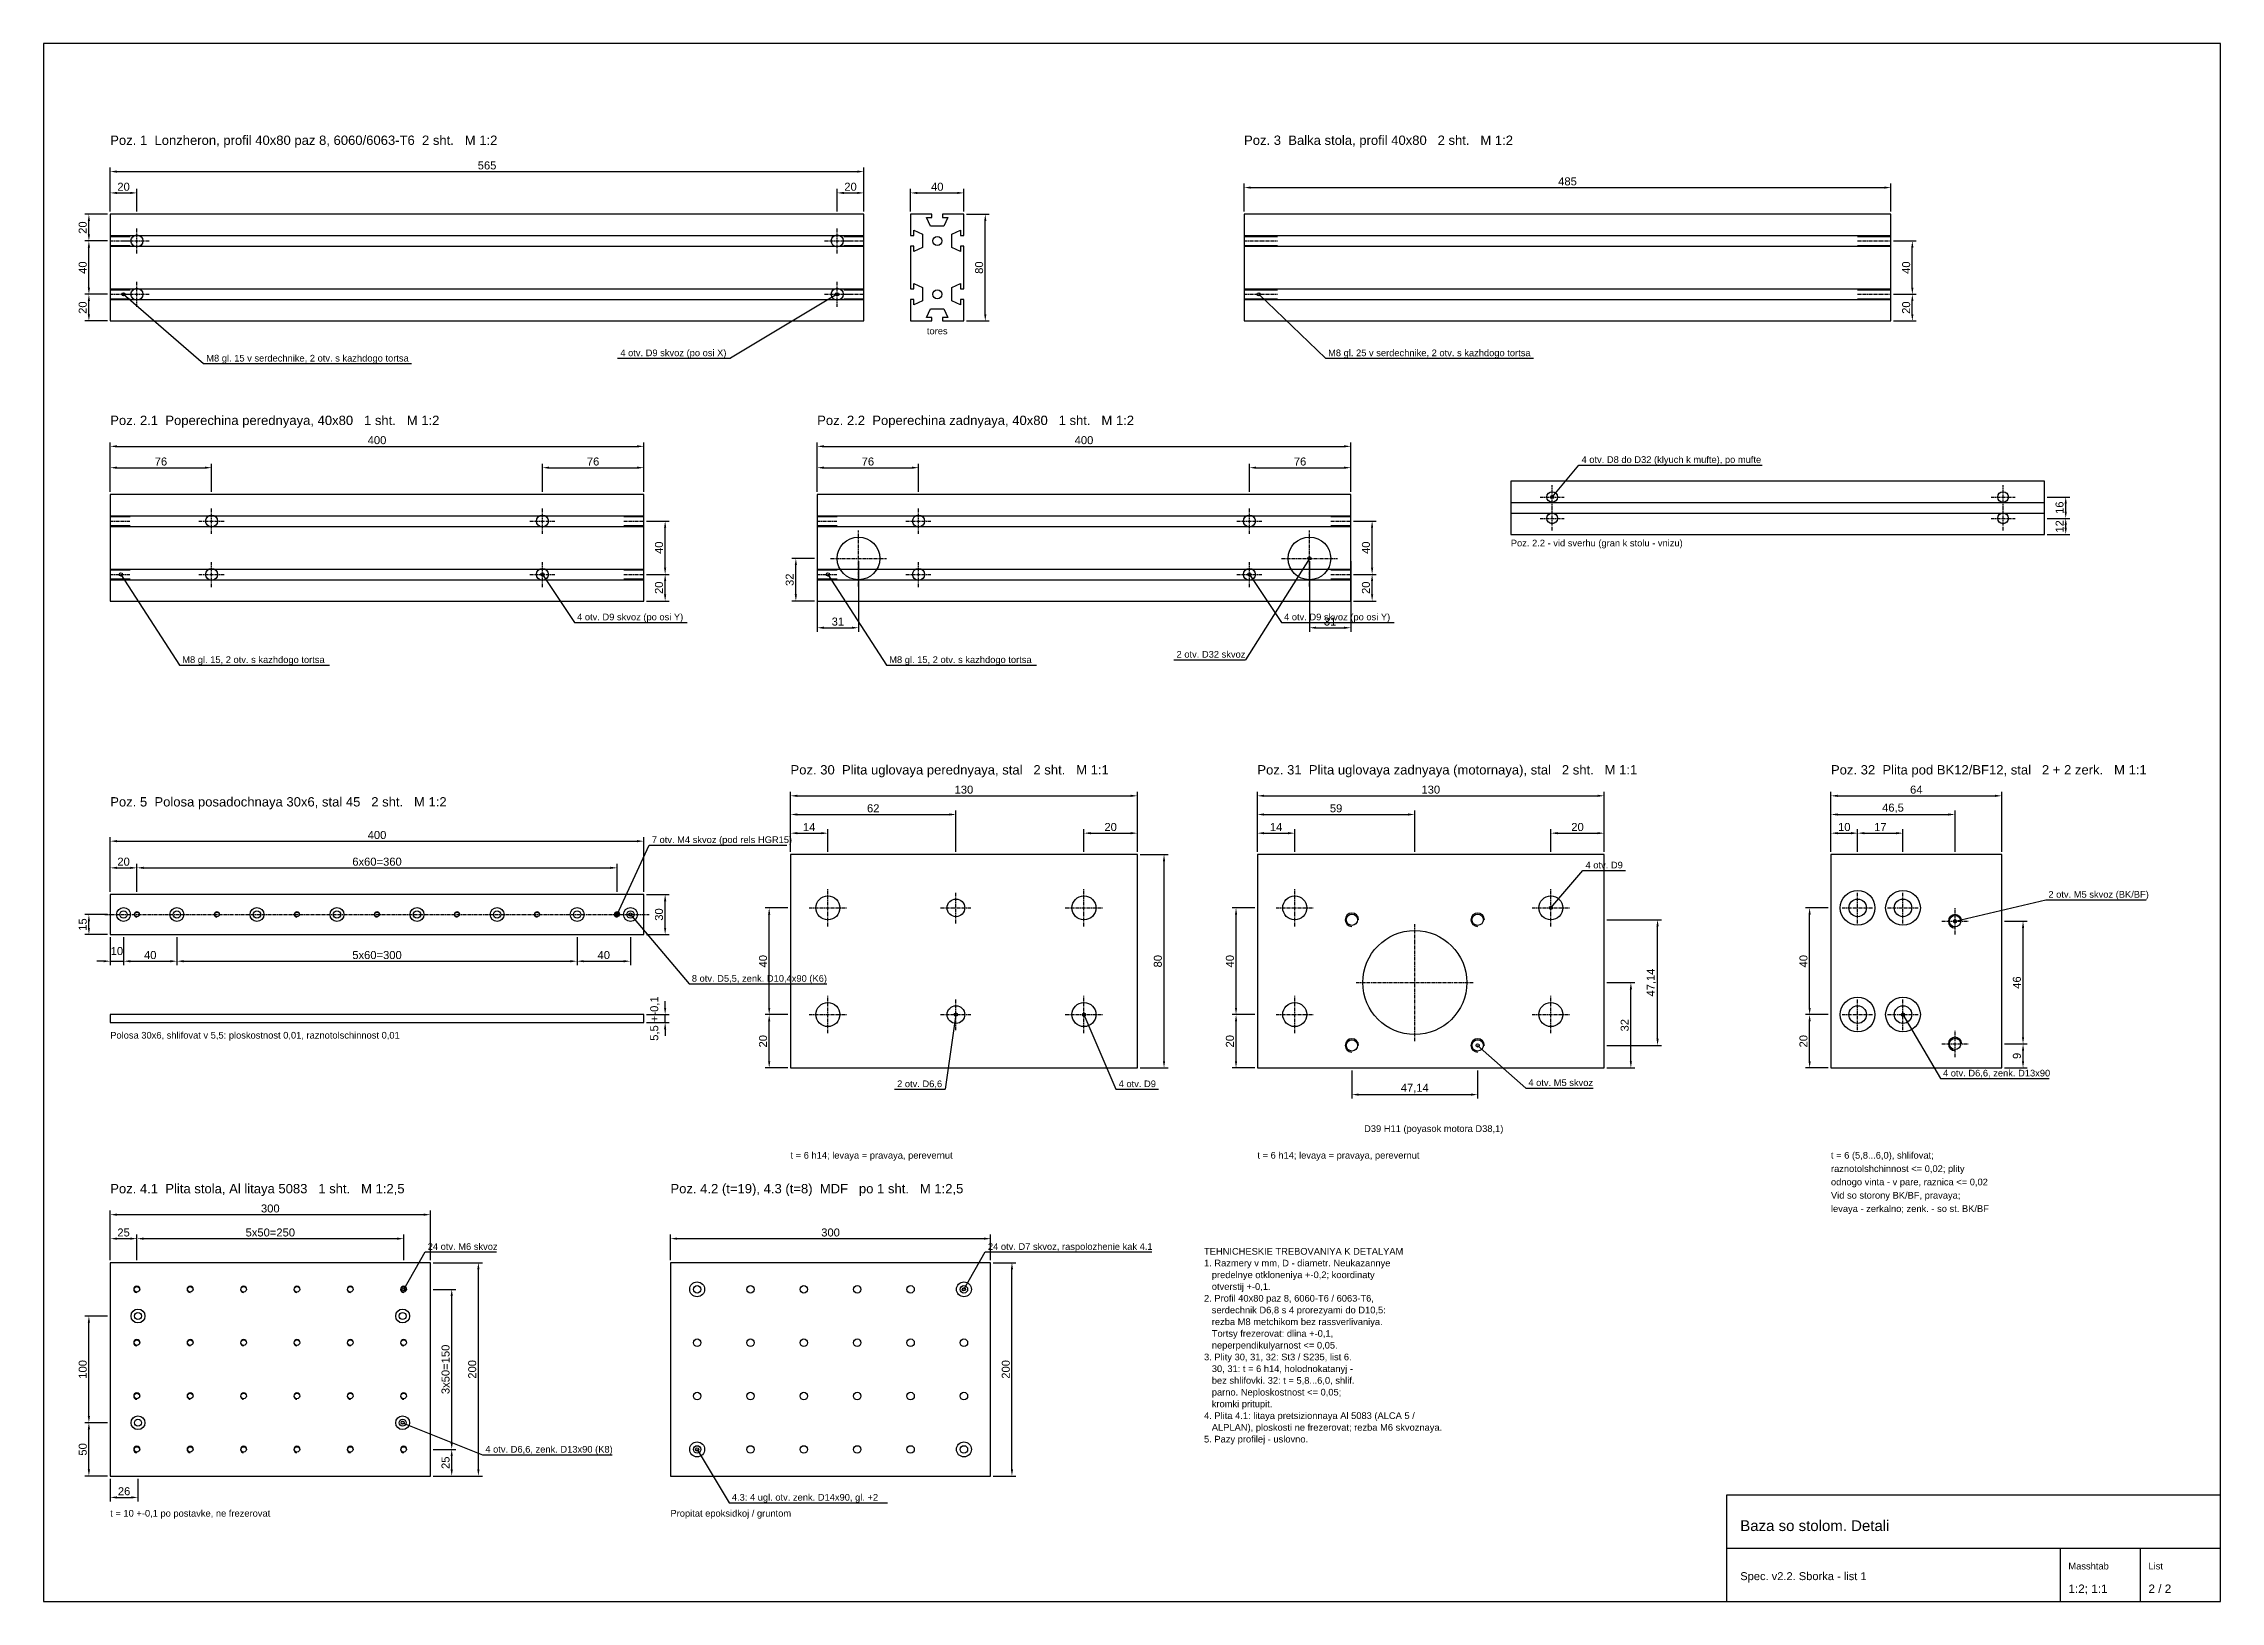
# Model space of a CAD drawing. Header units: millimetres. Extents: x 20 to 1736, y 5 to 589.
# Drawn here: x 920 to 1736, y 5 to 589 of the extents above; entities that cross this region are included whole.
import ezdxf
from ezdxf.enums import TextEntityAlignment as Align

# ---------------------------------------------------------------- set-up
doc = ezdxf.new("R2010")
doc.units = ezdxf.units.MM
doc.header["$LTSCALE"] = 0.4
doc.linetypes.add('CENTER', pattern=[5.08, 3.175, -0.635, 0.635, -0.635])
doc.linetypes.add('DASHED', pattern=[1.524, 1.27, -0.254])
for name, color, linetype in [('Nevidimye', 8, 'DASHED'), ('Osevye', 8, 'CENTER'), ('Rama', 7, 'CONTINUOUS'), ('Ramka', 7, 'CONTINUOUS'), ('Razmery', 8, 'CONTINUOUS'), ('Tekst', 7, 'CONTINUOUS'), ('Tonkie', 8, 'CONTINUOUS')]:
    doc.layers.add(name, color=color, linetype=linetype)
doc.styles.add('CHERT', font='arial.ttf')
doc.dimstyles.new('T1', dxfattribs={"dimtxt": 3, "dimasz": 2.5, "dimexe": 1.5, "dimexo": 1, "dimgap": 0.8, "dimtad": 1, "dimtxsty": 'CHERT', "dimcen": 2.5, "dimazin": 3, "dimtfac": 1, "dimtmove": 0, "dimatfit": 3})

msp = doc.modelspace()

# ---------------------------------------------------------------- linework, layer by layer
at = {"layer": 'Nevidimye'}
for p, q in [((945, 516.7), (952.5, 516.7)), ((1220, 516.7), (1227.5, 516.7)), ((1370, 516.7), (1382.5, 516.7)), ((1600, 516.7), (1612.5, 516.7)), ((945, 513.3), (952.5, 513.3)), ((1220, 513.3), (1227.5, 513.3)), ((1370, 513.3), (1382.5, 513.3)), ((1600, 513.3), (1612.5, 513.3)), ((945, 496.7), (952.5, 496.7)), ((945, 493.3), (952.5, 493.3)), ((1220, 496.7), (1227.5, 496.7)), ((1220, 493.3), (1227.5, 493.3)), ((1370, 496.7), (1382.5, 496.7)), ((1370, 493.3), (1382.5, 493.3)), ((1600, 496.7), (1612.5, 496.7)), ((1600, 493.3), (1612.5, 493.3)), ((945, 411.7), (952.5, 411.7)), ((945, 408.3), (952.5, 408.3)), ((1137.5, 411.7), (1145, 411.7)), ((1137.5, 408.3), (1145, 408.3)), ((1210, 411.7), (1217.5, 411.7)), ((1210, 408.3), (1217.5, 408.3)), ((1402.5, 411.7), (1410, 411.7)), ((1402.5, 408.3), (1410, 408.3)), ((945, 391.7), (952.5, 391.7)), ((1137.5, 391.7), (1145, 391.7)), ((1210, 391.7), (1217.5, 391.7)), ((1402.5, 391.7), (1410, 391.7)), ((945, 388.3), (952.5, 388.3)), ((1137.5, 388.3), (1145, 388.3)), ((1210, 388.3), (1217.5, 388.3)), ((1402.5, 388.3), (1410, 388.3))]:
    msp.add_line(p, q, dxfattribs=at)
at = {"layer": 'Osevye'}
for p, q in [((945, 515), (952.5, 515)), ((950.25, 515), (959.75, 515)), ((955, 510.25), (955, 519.75)), ((1212.75, 515), (1222.25, 515)), ((1217.5, 510.25), (1217.5, 519.75)), ((1220, 515), (1227.5, 515)), ((1370, 515), (1382.5, 515)), ((1600, 515), (1612.5, 515)), ((955, 490.25), (955, 499.75)), ((1217.5, 490.25), (1217.5, 499.75)), ((945, 495), (952.5, 495)), ((950.25, 495), (959.75, 495)), ((1212.75, 495), (1222.25, 495)), ((1220, 495), (1227.5, 495)), ((1370, 495), (1382.5, 495)), ((1600, 495), (1612.5, 495)), ((1481, 419), (1490, 419)), ((1485.5, 414.5), (1485.5, 423.5)), ((1650, 419), (1659, 419)), ((1654.5, 414.5), (1654.5, 423.5)), ((945, 410), (952.5, 410)), ((978.25, 410), (987.75, 410)), ((983, 405.25), (983, 414.75)), ((1102.25, 410), (1111.75, 410)), ((1107, 405.25), (1107, 414.75)), ((1137.5, 410), (1145, 410)), ((1210, 410), (1217.5, 410)), ((1243.25, 410), (1252.75, 410)), ((1248, 405.25), (1248, 414.75)), ((1367.25, 410), (1376.75, 410)), ((1372, 405.25), (1372, 414.75)), ((1402.5, 410), (1410, 410)), ((1481, 411), (1490, 411)), ((1485.5, 406.5), (1485.5, 415.5)), ((1650, 411), (1659, 411)), ((1654.5, 406.5), (1654.5, 415.5)), ((1225.5, 385.5), (1225.5, 406.5)), ((1394.5, 385.5), (1394.5, 406.5)), ((983, 385.25), (983, 394.75)), ((1107, 385.25), (1107, 394.75)), ((1215, 396), (1236, 396)), ((1248, 385.25), (1248, 394.75)), ((1372, 385.25), (1372, 394.75)), ((1384, 396), (1405, 396)), ((945, 390), (952.5, 390)), ((978.25, 390), (987.75, 390)), ((1102.25, 390), (1111.75, 390)), ((1137.5, 390), (1145, 390)), ((1210, 390), (1217.5, 390)), ((1243.25, 390), (1252.75, 390)), ((1367.25, 390), (1376.75, 390)), ((1402.5, 390), (1410, 390)), ((1214, 258), (1214, 272)), ((1262, 259.2), (1262, 270.8)), ((1310, 258), (1310, 272)), ((1389, 258), (1389, 272)), ((1485, 258), (1485, 272)), ((1600, 259.2), (1600, 270.8)), ((1617, 259.2), (1617, 270.8)), ((943, 262.5), (1147, 262.5)), ((1207, 265), (1221, 265)), ((1256.2, 265), (1267.8, 265)), ((1303, 265), (1317, 265)), ((1382, 265), (1396, 265)), ((1478, 265), (1492, 265)), ((1594.2, 265), (1605.8, 265)), ((1611.2, 265), (1622.8, 265)), ((1636.5, 255), (1636.5, 265)), ((1434, 215), (1434, 259)), ((1631.5, 260), (1641.5, 260)), ((1412, 237), (1456, 237)), ((1214, 218), (1214, 232)), ((1262, 219.2), (1262, 230.8)), ((1310, 218), (1310, 232)), ((1389, 218), (1389, 232)), ((1485, 218), (1485, 232)), ((1600, 219.2), (1600, 230.8)), ((1617, 219.2), (1617, 230.8)), ((1207, 225), (1221, 225)), ((1256.2, 225), (1267.8, 225)), ((1303, 225), (1317, 225)), ((1382, 225), (1396, 225)), ((1478, 225), (1492, 225)), ((1594.2, 225), (1605.8, 225)), ((1611.2, 225), (1622.8, 225)), ((1631.5, 214), (1641.5, 214)), ((1636.5, 209), (1636.5, 219))]:
    msp.add_line(p, q, dxfattribs=at)
at = {"layer": 'Rama'}
for p, q in [((1227.5, 525), (945, 525)), ((945, 525), (945, 485)), ((1227.5, 485), (1227.5, 525)), ((1253, 525), (1245, 525)), ((1245, 525), (1245, 517)), ((1252.5, 520.5), (1251, 523.75)), ((1251, 523.75), (1253, 523.75)), ((1253, 523.75), (1253, 525)), ((1265, 525), (1257, 525)), ((1257, 525), (1257, 523.75)), ((1257, 523.75), (1259, 523.75)), ((1259, 523.75), (1257.5, 520.5)), ((1265, 517), (1265, 525)), ((1612.5, 525), (1370, 525)), ((1370, 525), (1370, 485)), ((1612.5, 485), (1612.5, 525)), ((1245, 517), (1246.25, 517)), ((1246.25, 517), (1246.25, 519)), ((1246.25, 519), (1249.5, 517.5)), ((1249.5, 517.5), (1249.5, 512.5)), ((1257.5, 520.5), (1252.5, 520.5)), ((1260.5, 517.5), (1263.75, 519)), ((1260.5, 512.5), (1260.5, 517.5)), ((1263.75, 519), (1263.75, 517)), ((1263.75, 517), (1265, 517)), ((1246.25, 513), (1245, 513)), ((1245, 513), (1245, 497)), ((1246.25, 511), (1246.25, 513)), ((1249.5, 512.5), (1246.25, 511)), ((1263.75, 511), (1260.5, 512.5)), ((1265, 513), (1263.75, 513)), ((1263.75, 513), (1263.75, 511)), ((1265, 497), (1265, 513)), ((1246.25, 497), (1246.25, 499)), ((1246.25, 499), (1249.5, 497.5)), ((1260.5, 497.5), (1263.75, 499)), ((1263.75, 499), (1263.75, 497)), ((1245, 497), (1246.25, 497)), ((1246.25, 493), (1245, 493)), ((1245, 493), (1245, 485)), ((1246.25, 491), (1246.25, 493)), ((1249.5, 492.5), (1246.25, 491)), ((1249.5, 497.5), (1249.5, 492.5)), ((1260.5, 492.5), (1260.5, 497.5)), ((1263.75, 491), (1260.5, 492.5)), ((1263.75, 497), (1265, 497)), ((1265, 493), (1263.75, 493)), ((1263.75, 493), (1263.75, 491)), ((1265, 485), (1265, 493)), ((945, 485), (1227.5, 485)), ((1245, 485), (1253, 485)), ((1251, 486.25), (1252.5, 489.5)), ((1253, 486.25), (1251, 486.25)), ((1252.5, 489.5), (1257.5, 489.5)), ((1253, 485), (1253, 486.25)), ((1259, 486.25), (1257, 486.25)), ((1257, 486.25), (1257, 485)), ((1257, 485), (1265, 485)), ((1257.5, 489.5), (1259, 486.25)), ((1370, 485), (1612.5, 485)), ((1670, 425), (1470, 425)), ((1470, 425), (1470, 405)), ((1670, 405), (1670, 425)), ((1145, 420), (945, 420)), ((945, 420), (945, 380)), ((1145, 380), (1145, 420)), ((1410, 420), (1210, 420)), ((1210, 420), (1210, 380)), ((1410, 380), (1410, 420)), ((1470, 405), (1670, 405)), ((945, 380), (1145, 380)), ((1210, 380), (1410, 380)), ((1330, 285), (1200, 285)), ((1200, 285), (1200, 205)), ((1330, 205), (1330, 285)), ((1505, 285), (1375, 285)), ((1375, 285), (1375, 205)), ((1505, 205), (1505, 285)), ((1654, 285), (1590, 285)), ((1590, 285), (1590, 205)), ((1654, 205), (1654, 285)), ((1145, 270), (945, 270)), ((945, 270), (945, 255)), ((1145, 255), (1145, 270)), ((945, 255), (1145, 255)), ((1145, 225), (945, 225)), ((945, 225), (945, 222)), ((945, 222), (1145, 222)), ((1145, 222), (1145, 225)), ((1200, 205), (1330, 205)), ((1375, 205), (1505, 205)), ((1590, 205), (1654, 205)), ((1065, 132), (945, 132)), ((945, 132), (945, 52)), ((1065, 52), (1065, 132)), ((1275, 132), (1155, 132)), ((1155, 132), (1155, 52)), ((1275, 52), (1275, 132)), ((945, 52), (1065, 52)), ((1155, 52), (1275, 52))]:
    msp.add_line(p, q, dxfattribs=at)
for centre, radius in [((955, 515), 2.25), ((1217.5, 515), 2.25), ((1255, 515), 1.7), ((955, 495), 2.25), ((1217.5, 495), 2.25), ((1255, 495), 1.7), ((1485.5, 419), 2), ((1654.5, 419), 2), ((983, 410), 2.25), ((1107, 410), 2.25), ((1248, 410), 2.25), ((1372, 410), 2.25), ((1485.5, 411), 2), ((1654.5, 411), 2), ((1225.5, 396), 8), ((1394.5, 396), 8), ((983, 390), 2.25), ((1107, 390), 2.25), ((1248, 390), 2.25), ((1372, 390), 2.25), ((1214, 265), 4.5), ((1310, 265), 4.5), ((1389, 265), 4.5), ((1485, 265), 4.5), ((1600, 265), 6.5), ((1617, 265), 6.5), ((950, 262.5), 2.6), ((950, 262.5), 1.375), ((955, 262.5), 0.85), ((970, 262.5), 2.6), ((970, 262.5), 1.375), ((985, 262.5), 0.85), ((1000, 262.5), 2.6), ((1000, 262.5), 1.375), ((1015, 262.5), 0.85), ((1030, 262.5), 2.6), ((1030, 262.5), 1.375), ((1045, 262.5), 0.85), ((1060, 262.5), 2.6), ((1060, 262.5), 1.375), ((1075, 262.5), 0.85), ((1090, 262.5), 2.6), ((1090, 262.5), 1.375), ((1105, 262.5), 0.85), ((1120, 262.5), 2.6), ((1120, 262.5), 1.375), ((1135, 262.5), 0.85), ((1140, 262.5), 2.6), ((1140, 262.5), 1.375), ((1262, 265), 3.3), ((1410.43, 260.57), 2.125), ((1457.57, 260.57), 2.125), ((1600, 265), 3.3), ((1617, 265), 3.3), ((1636.5, 260), 2.125), ((1434, 237), 19.5), ((1214, 225), 4.5), ((1310, 225), 4.5), ((1389, 225), 4.5), ((1485, 225), 4.5), ((1600, 225), 6.5), ((1617, 225), 6.5), ((1262, 225), 3.3), ((1600, 225), 3.3), ((1617, 225), 3.3), ((1410.43, 213.43), 2.125), ((1457.57, 213.43), 2.125), ((1636.5, 214), 2.125), ((955, 122), 1.02), ((975, 122), 1.02), ((995, 122), 1.02), ((1015, 122), 1.02), ((1035, 122), 1.02), ((1055, 122), 1.02), ((1165, 122), 2.8), ((1165, 122), 1.4), ((1185, 122), 1.4), ((1205, 122), 1.4), ((1225, 122), 1.4), ((1245, 122), 1.4), ((1265, 122), 2.8), ((1265, 122), 1.4), ((955.4, 112), 2.6), ((1054.6, 112), 2.6), ((955.4, 112), 1.32), ((1054.6, 112), 1.32), ((955, 102), 1.02), ((975, 102), 1.02), ((995, 102), 1.02), ((1015, 102), 1.02), ((1035, 102), 1.02), ((1055, 102), 1.02), ((1165, 102), 1.4), ((1185, 102), 1.4), ((1205, 102), 1.4), ((1225, 102), 1.4), ((1245, 102), 1.4), ((1265, 102), 1.4), ((955, 82), 1.02), ((975, 82), 1.02), ((995, 82), 1.02), ((1015, 82), 1.02), ((1035, 82), 1.02), ((1055, 82), 1.02), ((1165, 82), 1.4), ((1185, 82), 1.4), ((1205, 82), 1.4), ((1225, 82), 1.4), ((1245, 82), 1.4), ((1265, 82), 1.4), ((955.4, 72), 2.6), ((1054.6, 72), 2.6), ((955.4, 72), 1.32), ((1054.6, 72), 1.32), ((955, 62), 1.02), ((975, 62), 1.02), ((995, 62), 1.02), ((1015, 62), 1.02), ((1035, 62), 1.02), ((1055, 62), 1.02), ((1165, 62), 2.8), ((1165, 62), 1.4), ((1185, 62), 1.4), ((1205, 62), 1.4), ((1225, 62), 1.4), ((1245, 62), 1.4), ((1265, 62), 2.8), ((1265, 62), 1.4)]:
    msp.add_circle(centre, radius, dxfattribs=at)
at = {"layer": 'Ramka'}
for p, q in [((1736, 589), (920, 589)), ((920, 589), (920, 5)), ((1736, 5), (1736, 589)), ((1551, 5), (1551, 45)), ((1551, 45), (1736, 45)), ((1551, 25), (1736, 25)), ((1676, 5), (1676, 25)), ((1706, 5), (1706, 25)), ((920, 5), (1736, 5))]:
    msp.add_line(p, q, dxfattribs=at)
at = {"layer": 'Tekst'}
for p, q in [((950, 495), (980, 469)), ((1217.5, 495), (1177.5, 471)), ((1375.5, 495), (1400.5, 471)), ((980, 469), (1057.95, 469)), ((1135.2, 471), (1177.5, 471)), ((1400.5, 471), (1478.45, 471)), ((1485.5, 419), (1495.5, 431)), ((1495.5, 431), (1564.15, 431)), ((1394.5, 396), (1370.5, 358)), ((949, 390), (971, 356)), ((1107, 390), (1119, 372)), ((1214, 390), (1236, 356)), ((1372, 390), (1384, 372)), ((1119, 372), (1161.3, 372)), ((1384, 372), (1426.3, 372)), ((971, 356), (1027.25, 356)), ((1236, 356), (1292.25, 356)), ((1343.7, 358), (1370.5, 358)), ((1135, 262.5), (1147, 288.5)), ((1147, 288.5), (1198.6, 288.5)), ((1485, 265), (1497, 279)), ((1497, 279), (1512.95, 279)), ((1140, 262.5), (1162, 236.5)), ((1636.5, 260), (1670.5, 268)), ((1670.5, 268), (1708.15, 268)), ((1162, 236.5), (1213.6, 236.5)), ((1262, 225), (1258, 197)), ((1310, 225), (1322, 197)), ((1617, 225), (1631, 201)), ((1457.57, 213.43), (1475.57, 197.43)), ((1238.95, 197), (1258, 197)), ((1322, 197), (1337.95, 197)), ((1475.57, 197.43), (1500.82, 197.43)), ((1631, 201), (1671.75, 201)), ((1055, 122), (1063, 136)), ((1063, 136), (1089.8, 136)), ((1265, 122), (1273, 136)), ((1273, 136), (1335.45, 136)), ((1054.6, 72), (1084.6, 60)), ((1084.6, 60), (1133.1, 60)), ((1165, 62), (1177, 42)), ((1177, 42), (1236.35, 42))]:
    msp.add_line(p, q, dxfattribs=at)
for centre in [(950, 495), (1217.5, 495), (1375.5, 495), (1485.5, 419), (1394.5, 396), (949, 390), (1107, 390), (1214, 390), (1372, 390), (1135, 262.5), (1140, 262.5), (1485, 265), (1636.5, 260), (1262, 225), (1310, 225), (1617, 225), (1457.57, 213.43), (1055, 122), (1265, 122), (1054.6, 72), (1165, 62)]:
    msp.add_circle(centre, 0.6, dxfattribs=at)
at = {"layer": 'Tonkie'}
for p, q in [((945, 517), (1227.5, 517)), ((1370, 517), (1612.5, 517)), ((945, 513), (1227.5, 513)), ((1370, 513), (1612.5, 513)), ((945, 497), (1227.5, 497)), ((945, 493), (1227.5, 493)), ((1370, 497), (1612.5, 497)), ((1370, 493), (1612.5, 493)), ((1470, 417), (1670, 417)), ((945, 412), (1145, 412)), ((945, 408), (1145, 408)), ((1210, 412), (1410, 412)), ((1210, 408), (1410, 408)), ((1470, 413), (1670, 413)), ((945, 392), (1145, 392)), ((1210, 392), (1410, 392)), ((945, 388), (1145, 388)), ((1210, 388), (1410, 388))]:
    msp.add_line(p, q, dxfattribs=at)
for centre, radius in [((955, 262.5), 1), ((985, 262.5), 1), ((1015, 262.5), 1), ((1045, 262.5), 1), ((1075, 262.5), 1), ((1105, 262.5), 1), ((1135, 262.5), 1), ((1410.43, 260.57), 2.5), ((1457.57, 260.57), 2.5), ((1636.5, 260), 2.5), ((1410.43, 213.43), 2.5), ((1457.57, 213.43), 2.5), ((1636.5, 214), 2.5), ((955, 122), 1.2), ((975, 122), 1.2), ((995, 122), 1.2), ((1015, 122), 1.2), ((1035, 122), 1.2), ((1055, 122), 1.2), ((955, 102), 1.2), ((975, 102), 1.2), ((995, 102), 1.2), ((1015, 102), 1.2), ((1035, 102), 1.2), ((1055, 102), 1.2), ((955, 82), 1.2), ((975, 82), 1.2), ((995, 82), 1.2), ((1015, 82), 1.2), ((1035, 82), 1.2), ((1055, 82), 1.2), ((955, 62), 1.2), ((975, 62), 1.2), ((995, 62), 1.2), ((1015, 62), 1.2), ((1035, 62), 1.2), ((1055, 62), 1.2)]:
    msp.add_arc(centre, radius, 0, 270, dxfattribs=at)

# ---------------------------------------------------------------- texts
at = {"layer": 'Tekst', "style": 'CHERT'}
for s, height, p in [('Poz. 1  Lonzheron, profil 40x80 paz 8, 6060/6063-T6  2 sht.   M 1:2', 3.5, (945, 551)), ('Poz. 3  Balka stola, profil 40x80   2 sht.   M 1:2', 3.5, (1370, 551)), ('4 otv. D9 skvoz (po osi X)', 2.5, (1136.2, 471.8)), ('M8 gl. 25 v serdechnike, 2 otv. s kazhdogo tortsa', 2.5, (1401.5, 471.8)), ('M8 gl. 15 v serdechnike, 2 otv. s kazhdogo tortsa', 2.5, (981, 469.8)), ('Poz. 2.1  Poperechina perednyaya, 40x80   1 sht.   M 1:2', 3.5, (945, 446)), ('Poz. 2.2  Poperechina zadnyaya, 40x80   1 sht.   M 1:2', 3.5, (1210, 446)), ('4 otv. D8 do D32 (klyuch k mufte), po mufte', 2.5, (1496.5, 431.8)), ('Poz. 2.2 - vid sverhu (gran k stolu - vnizu)', 2.5, (1470, 400.5)), ('4 otv. D9 skvoz (po osi Y)', 2.5, (1120, 372.8)), ('4 otv. D9 skvoz (po osi Y)', 2.5, (1385, 372.8)), ('M8 gl. 15, 2 otv. s kazhdogo tortsa', 2.5, (972, 356.8)), ('M8 gl. 15, 2 otv. s kazhdogo tortsa', 2.5, (1237, 356.8)), ('2 otv. D32 skvoz', 2.5, (1344.7, 358.8)), ('Poz. 30  Plita uglovaya perednyaya, stal   2 sht.   M 1:1', 3.5, (1200, 315)), ('Poz. 31  Plita uglovaya zadnyaya (motornaya), stal   2 sht.   M 1:1', 3.5, (1375, 315)), ('Poz. 32  Plita pod BK12/BF12, stal   2 + 2 zerk.   M 1:1', 3.5, (1590, 315)), ('Poz. 5  Polosa posadochnaya 30x6, stal 45   2 sht.   M 1:2', 3.5, (945, 303)), ('7 otv. M4 skvoz (pod rels HGR15)', 2.5, (1148, 289.3)), ('4 otv. D9', 2.5, (1498, 279.8)), ('2 otv. M5 skvoz (BK/BF)', 2.5, (1671.5, 268.8)), ('8 otv. D5,5, zenk. D10,4x90 (K6)', 2.5, (1163, 237.3)), ('Polosa 30x6, shlifovat v 5,5: ploskostnost 0,01, raznotolschinnost 0,01', 2.5, (945, 216)), ('4 otv. D6,6, zenk. D13x90', 2.5, (1632, 201.8)), ('2 otv. D6,6', 2.5, (1239.95, 197.8)), ('4 otv. D9', 2.5, (1323, 197.8)), ('4 otv. M5 skvoz', 2.5, (1476.57, 198.23)), ('D39 H11 (poyasok motora D38,1)', 2.5, (1415, 181)), ('t = 6 h14; levaya = pravaya, perevernut', 2.5, (1200, 171)), ('t = 6 h14; levaya = pravaya, perevernut', 2.5, (1375, 171)), ('t = 6 (5,8...6,0), shlifovat;', 2.5, (1590, 171)), ('odnogo vinta - v pare, raznica <= 0,02', 2.5, (1590, 161)), ('raznotolshchinnost <= 0,02; plity', 2.5, (1590, 166)), ('Poz. 4.1  Plita stola, Al litaya 5083   1 sht.   M 1:2,5', 3.5, (945, 158)), ('Poz. 4.2 (t=19), 4.3 (t=8)  MDF   po 1 sht.   M 1:2,5', 3.5, (1155, 158)), ('Vid so storony BK/BF, pravaya;', 2.5, (1590, 156)), ('levaya - zerkalno; zenk. - so st. BK/BF', 2.5, (1590, 151)), ('24 otv. M6 skvoz', 2.5, (1064, 136.8)), ('24 otv. D7 skvoz, raspolozhenie kak 4.1', 2.5, (1274, 136.8)), ('TEHNICHESKIE TREBOVANIYA K DETALYAM', 2.5, (1355, 135)), ('1. Razmery v mm, D - diametr. Neukazannye', 2.5, (1355, 130.6)), ('   otverstij +-0,1.', 2.5, (1355, 121.8)), ('   predelnye otkloneniya +-0,2; koordinaty', 2.5, (1355, 126.2)), ('2. Profil 40x80 paz 8, 6060-T6 / 6063-T6,', 2.5, (1355, 117.4)), ('   serdechnik D6,8 s 4 prorezyami do D10,5:', 2.5, (1355, 113)), ('   Tortsy frezerovat: dlina +-0,1,', 2.5, (1355, 104.2)), ('   rezba M8 metchikom bez rassverlivaniya.', 2.5, (1355, 108.6)), ('3. Plity 30, 31, 32: St3 / S235, list 6.', 2.5, (1355, 95.4)), ('   neperpendikulyarnost <= 0,05.', 2.5, (1355, 99.8)), ('   30, 31: t = 6 h14, holodnokatanyj -', 2.5, (1355, 91)), ('   bez shlifovki. 32: t = 5,8...6,0, shlif.', 2.5, (1355, 86.6)), ('   parno. Neploskostnost <= 0,05;', 2.5, (1355, 82.2)), ('4. Plita 4.1: litaya pretsizionnaya Al 5083 (ALCA 5 /', 2.5, (1355, 73.4)), ('   kromki pritupit.', 2.5, (1355, 77.8)), ('5. Pazy profilej - uslovno.', 2.5, (1355, 64.6)), ('   ALPLAN), ploskosti ne frezerovat; rezba M6 skvoznaya.', 2.5, (1355, 69)), ('4 otv. D6,6, zenk. D13x90 (K8)', 2.5, (1085.6, 60.8)), ('4.3: 4 ugl. otv. zenk. D14x90, gl. +2', 2.5, (1178, 42.8)), ('t = 10 +-0,1 po postavke, ne frezerovat', 2.5, (945, 36.8)), ('Propitat epoksidkoj / gruntom', 2.5, (1155, 36.8)), ('Baza so stolom. Detali', 4.025, (1556, 31.4)), ('Masshtab', 2.5, (1679, 17)), ('List', 2.5, (1709, 17)), ('Spec. v2.2. Sborka - list 1', 2.975, (1556, 13)), ('1:2; 1:1', 3.15, (1679, 8.2)), ('2 / 2', 3.15, (1709, 8.2))]:
    msp.add_text(s, height=height, dxfattribs=at).set_placement(p)
msp.add_text('tores', height=2.5, dxfattribs=at).set_placement((1255, 480), align=Align.CENTER)

# ---------------------------------------------------------------- dimensions: what is measured, and where the dimension line sits
at = {"layer": 'Razmery'}
for base, p1, p2, text, override in [((945, 541), (945, 525), (1227.5, 525), '565', {"dimlfac": 2}), ((1370, 535), (1370, 525), (1612.5, 525), '485', {"dimlfac": 2}), ((945, 533), (945, 525), (955, 525), '20', {"dimlfac": 2}), ((1217.5, 533), (1217.5, 525), (1227.5, 525), '20', {"dimlfac": 2}), ((1245, 533), (1245, 525), (1265, 525), '40', {"dimlfac": 2}), ((945, 438), (945, 420), (1145, 420), '400', {"dimlfac": 2}), ((1210, 438), (1210, 420), (1410, 420), '400', {"dimlfac": 2}), ((945, 430), (945, 420), (983, 420), '76', {"dimlfac": 2}), ((1107, 430), (1107, 420), (1145, 420), '76', {"dimlfac": 2}), ((1210, 430), (1210, 420), (1248, 420), '76', {"dimlfac": 2}), ((1372, 430), (1372, 420), (1410, 420), '76', {"dimlfac": 2}), ((1210, 370), (1210, 396), (1225.5, 396), '31', {"dimlfac": 2}), ((1394.5, 370), (1394.5, 396), (1410, 396), '31', {"dimlfac": 2}), ((1200, 307), (1200, 285), (1330, 285), '130', {"dimlfac": 1}), ((1375, 307), (1375, 285), (1505, 285), '130', {"dimlfac": 1}), ((1590, 307), (1590, 285), (1654, 285), '64', {"dimlfac": 1}), ((1200, 300), (1200, 285), (1262, 285), '62', {"dimlfac": 1}), ((1375, 300), (1375, 285), (1434, 285), '59', {"dimlfac": 1}), ((1590, 300), (1590, 285), (1636.5, 285), '46,5', {"dimlfac": 1}), ((945, 290), (945, 270), (1145, 270), '400', {"dimlfac": 2}), ((1200, 293), (1200, 285), (1214, 285), '14', {"dimlfac": 1}), ((1310, 293), (1310, 285), (1330, 285), '20', {"dimlfac": 1}), ((1375, 293), (1375, 285), (1389, 285), '14', {"dimlfac": 1}), ((1485, 293), (1485, 285), (1505, 285), '20', {"dimlfac": 1}), ((1590, 293), (1590, 285), (1600, 285), '10', {"dimlfac": 1}), ((1600, 293), (1600, 285), (1617, 285), '17', {"dimlfac": 1}), ((945, 280), (945, 270), (955, 270), '20', {"dimlfac": 2}), ((955, 280), (955, 270), (1135, 270), '6x60=360', {"dimlfac": 2}), ((945, 245), (945, 255), (950, 255), '10', {"dimlfac": 2}), ((950, 245), (950, 255), (970, 255), '40', {"dimlfac": 2}), ((970, 245), (970, 255), (1120, 255), '5x60=300', {"dimlfac": 2}), ((1120, 245), (1120, 255), (1140, 255), '40', {"dimlfac": 2}), ((1410.43, 195), (1410.43, 205), (1457.57, 205), '47,14', {"dimlfac": 1}), ((945, 150), (945, 132), (1065, 132), '300', {"dimlfac": 2.5}), ((945, 141), (945, 132), (955, 132), '25', {"dimlfac": 2.5}), ((955, 141), (955, 132), (1055, 132), '5x50=250', {"dimlfac": 2.5}), ((1155, 141), (1155, 132), (1275, 132), '300', {"dimlfac": 2.5}), ((945, 44), (945, 52), (955.4, 52), '26', {"dimlfac": 2.5})]:
    msp.add_linear_dim(base=base, p1=p1, p2=p2, text=text, dimstyle='T1', override=override, dxfattribs=at).render()
for base, p1, p2, text, override in [((937, 515), (945, 515), (945, 525), '20', {"dimlfac": 2}), ((1273, 485), (1265, 485), (1265, 525), '80', {"dimlfac": 2}), ((937, 495), (945, 495), (945, 515), '40', {"dimlfac": 2}), ((1620.5, 495), (1612.5, 495), (1612.5, 515), '40', {"dimlfac": 2}), ((937, 485), (945, 485), (945, 495), '20', {"dimlfac": 2}), ((1620.5, 485), (1612.5, 485), (1612.5, 495), '20', {"dimlfac": 2}), ((1678, 411), (1670, 411), (1670, 419), '16', {"dimlfac": 2}), ((1153, 390), (1145, 390), (1145, 410), '40', {"dimlfac": 2}), ((1418, 390), (1410, 390), (1410, 410), '40', {"dimlfac": 2}), ((1678, 405), (1670, 405), (1670, 411), '12', {"dimlfac": 2}), ((1202, 380), (1210, 380), (1210, 396), '32', {"dimlfac": 2}), ((1153, 380), (1145, 380), (1145, 390), '20', {"dimlfac": 2}), ((1418, 380), (1410, 380), (1410, 390), '20', {"dimlfac": 2}), ((1340, 205), (1330, 205), (1330, 285), '80', {"dimlfac": 1}), ((1153, 255), (1145, 255), (1145, 270), '30', {"dimlfac": 2}), ((937, 255), (945, 255), (945, 262.5), '15', {"dimlfac": 2}), ((1192, 225), (1200, 225), (1200, 265), '40', {"dimlfac": 1}), ((1367, 225), (1375, 225), (1375, 265), '40', {"dimlfac": 1}), ((1582, 225), (1590, 225), (1590, 265), '40', {"dimlfac": 1}), ((1525, 213.43), (1505, 213.43), (1505, 260.57), '47,14', {"dimlfac": 1}), ((1662, 214), (1654, 214), (1654, 260), '46', {"dimlfac": 1}), ((1515, 205), (1505, 205), (1505, 237), '32', {"dimlfac": 1}), ((1153, 222), (1145, 222), (1145, 225), '5,5 +-0,1', {"dimlfac": 2}), ((1192, 205), (1200, 205), (1200, 225), '20', {"dimlfac": 1}), ((1367, 205), (1375, 205), (1375, 225), '20', {"dimlfac": 1}), ((1582, 205), (1590, 205), (1590, 225), '20', {"dimlfac": 1}), ((1662, 205), (1654, 205), (1654, 214), '9', {"dimlfac": 1}), ((1083, 52), (1065, 52), (1065, 132), '200', {"dimlfac": 2.5}), ((1283, 52), (1275, 52), (1275, 132), '200', {"dimlfac": 2.5}), ((1073, 62), (1065, 62), (1065, 122), '3x50=150', {"dimlfac": 2.5}), ((937, 72), (945, 72), (945, 112), '100', {"dimlfac": 2.5}), ((937, 52), (945, 52), (945, 72), '50', {"dimlfac": 2.5}), ((1073, 52), (1065, 52), (1065, 62), '25', {"dimlfac": 2.5})]:
    msp.add_linear_dim(base=base, p1=p1, p2=p2, angle=90, text=text, dimstyle='T1', override=override, dxfattribs=at).render()

doc.saveas('drawing.dxf')
